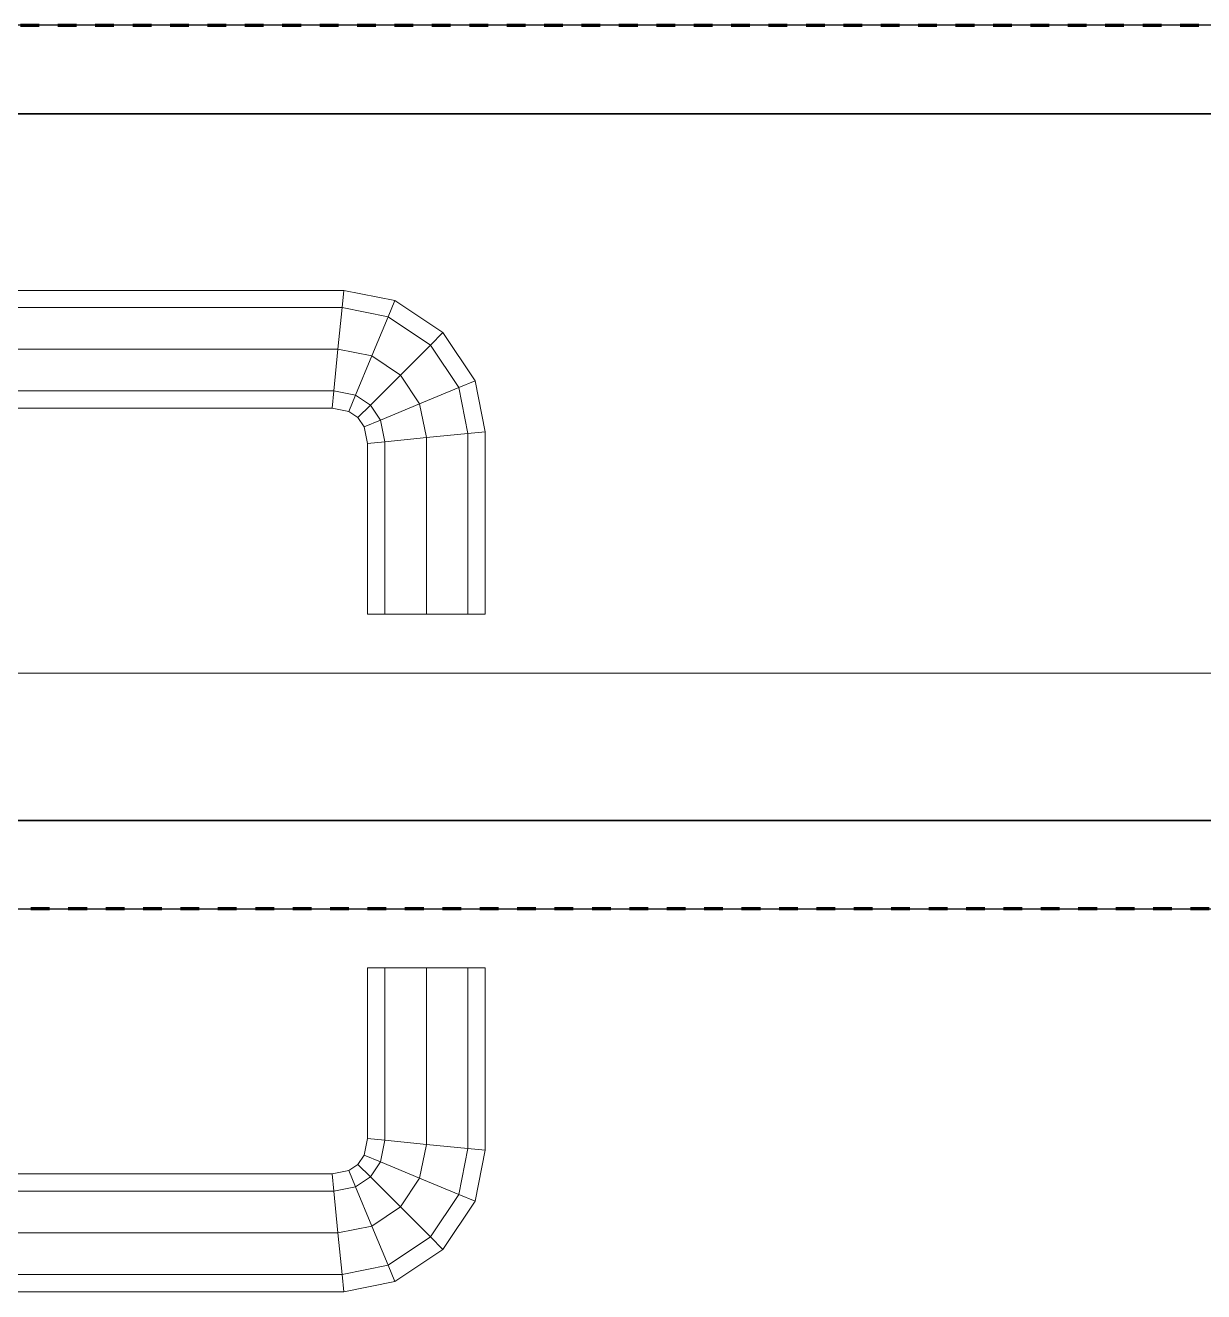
# Model space of a CAD drawing. Header units: millimetres. Extents: x -5300 to 98858, y -5196 to 93886.
# Drawn here: x 25359.9 to 25560, y 46270 to 46485 of the extents above; entities that cross this region are included whole.
import ezdxf

# ---------------------------------------------------------------- set-up
doc = ezdxf.new("R2010")
doc.units = ezdxf.units.MM
doc.linetypes.add('Штрих', pattern=[6.35, 3.175, -3.175])
doc.linetypes.add('Штрих_2_', pattern=[6.35, 3.175, -3.175])
for name, color, linetype, lineweight, true_color in [('_Разделитель помещений_', 4, 'Штрих', 70, 0x00ffff), ('Двери', 7, 'Continuous', 18, 0x7f7f7f), ('Обобщенные модели', 7, 'Continuous', 18, 0x7f7f7f), ('Стены', 7, 'Continuous', 18, 0x7f7f7f), ('Стены разрез', 7, 'Continuous', 50, 0x7f7f7f)]:
    doc.layers.add(name, color=color, linetype=linetype, lineweight=lineweight, true_color=true_color)

# ---------------------------------------------------------------- blocks, each defined once
blk = doc.blocks.new('СТВ_Перегородка_Кирпич 170981 - СТВ_Перегородка_Кирпич 2-247614-Подвал')
at = {"layer": 'Стены', "color": 254, "true_color": 0xd4d4d4}
blk.add_line((21750, 46350), (27250, 46350), dxfattribs=at)
blk = doc.blocks.new('СТВ_Перегородка_Кирпич 170981 - СТВ_Перегородка_Кирпич 170981-247611-Подвал')
at = {"layer": 'Стены', "color": 254, "true_color": 0xd4d4d4}
for p, q in [((25230, 46485), (26330, 46485)), ((25230, 46470), (26330, 46470)), ((26330, 46470), (25230, 46470)), ((25230, 46350), (26330, 46350)), ((26330, 46350), (25230, 46350)), ((26330, 46335), (25230, 46335))]:
    blk.add_line(p, q, dxfattribs=at)
at = {"layer": 'Стены разрез', "color": 254, "lineweight": 25, "true_color": 0xd4d4d4}
for p, q in [((27235, 46485), (21765, 46485)), ((27250, 46470), (21750, 46470)), ((21765, 46470), (27235, 46470)), ((27250, 46350), (21750, 46350)), ((21750, 46350), (27250, 46350)), ((21750, 46335), (27250, 46335))]:
    blk.add_line(p, q, dxfattribs=at)
blk.add_blockref('СТВ_Перегородка_Кирпич 170981 - СТВ_Перегородка_Кирпич 2-247614-Подвал', (0, 0))
blk = doc.blocks.new('Д-5 171039 - Д-5-247653-Подвал')
at = {"layer": 'Двери', "color": 254, "true_color": 0xd4d4d4}
for p, q in [((26330, 46485), (25230, 46485)), ((25230, 46485), (26330, 46485)), ((25280, 46485), (26280, 46485)), ((26280, 46485), (25280, 46485)), ((25332.02, 46440), (25413.98, 46440)), ((25413.98, 46440), (25332.02, 46440)), ((25413.98, 46440), (25413.7, 46437.07)), ((25413.7, 46437.07), (25413.98, 46440)), ((25413.7, 46437.07), (25413.98, 46440)), ((25413.98, 46440), (25413.7, 46437.07)), ((25413.98, 46440), (25422.64, 46438.28)), ((25422.64, 46438.28), (25413.98, 46440)), ((25422.64, 46438.28), (25421.5, 46435.52)), ((25421.5, 46435.52), (25422.64, 46438.28)), ((25421.5, 46435.52), (25422.64, 46438.28)), ((25422.64, 46438.28), (25421.5, 46435.52)), ((25422.64, 46438.28), (25430.82, 46432.82)), ((25430.82, 46432.82), (25422.64, 46438.28)), ((25413.7, 46437.07), (25332.3, 46437.07)), ((25332.3, 46437.07), (25413.7, 46437.07)), ((25332.3, 46437.07), (25413.7, 46437.07)), ((25413.7, 46437.07), (25332.3, 46437.07)), ((25413.7, 46437.07), (25413, 46430)), ((25413, 46430), (25413.7, 46437.07)), ((25413, 46430), (25413.7, 46437.07)), ((25413.7, 46437.07), (25413, 46430)), ((25421.5, 46435.52), (25413.7, 46437.07)), ((25413.7, 46437.07), (25421.5, 46435.52)), ((25413.7, 46437.07), (25421.5, 46435.52)), ((25421.5, 46435.52), (25413.7, 46437.07)), ((25421.5, 46435.52), (25418.74, 46428.86)), ((25418.74, 46428.86), (25421.5, 46435.52)), ((25418.74, 46428.86), (25421.5, 46435.52)), ((25421.5, 46435.52), (25418.74, 46428.86)), ((25428.7, 46430.7), (25421.5, 46435.52)), ((25421.5, 46435.52), (25428.7, 46430.7)), ((25421.5, 46435.52), (25428.7, 46430.7)), ((25428.7, 46430.7), (25421.5, 46435.52)), ((25430.82, 46432.82), (25428.7, 46430.7)), ((25428.7, 46430.7), (25430.82, 46432.82)), ((25428.7, 46430.7), (25430.82, 46432.82)), ((25430.82, 46432.82), (25428.7, 46430.7)), ((25430.82, 46432.82), (25436.28, 46424.64)), ((25436.28, 46424.64), (25430.82, 46432.82)), ((25413, 46430), (25333, 46430)), ((25333, 46430), (25413, 46430)), ((25333, 46430), (25413, 46430)), ((25413, 46430), (25333, 46430)), ((25413, 46430), (25412.3, 46422.93)), ((25412.3, 46422.93), (25413, 46430)), ((25412.3, 46422.93), (25413, 46430)), ((25413, 46430), (25412.3, 46422.93)), ((25418.74, 46428.86), (25413, 46430)), ((25413, 46430), (25418.74, 46428.86)), ((25413, 46430), (25418.74, 46428.86)), ((25418.74, 46428.86), (25413, 46430)), ((25428.7, 46430.7), (25423.61, 46425.61)), ((25423.61, 46425.61), (25428.7, 46430.7)), ((25423.61, 46425.61), (25428.7, 46430.7)), ((25428.7, 46430.7), (25423.61, 46425.61)), ((25433.52, 46423.5), (25428.7, 46430.7)), ((25428.7, 46430.7), (25433.52, 46423.5)), ((25428.7, 46430.7), (25433.52, 46423.5)), ((25433.52, 46423.5), (25428.7, 46430.7)), ((25418.74, 46428.86), (25415.98, 46422.2)), ((25415.98, 46422.2), (25418.74, 46428.86)), ((25415.98, 46422.2), (25418.74, 46428.86)), ((25418.74, 46428.86), (25415.98, 46422.2)), ((25423.61, 46425.61), (25418.74, 46428.86)), ((25418.74, 46428.86), (25423.61, 46425.61)), ((25418.74, 46428.86), (25423.61, 46425.61)), ((25423.61, 46425.61), (25418.74, 46428.86)), ((25423.61, 46425.61), (25418.51, 46420.51)), ((25418.51, 46420.51), (25423.61, 46425.61)), ((25418.51, 46420.51), (25423.61, 46425.61)), ((25423.61, 46425.61), (25418.51, 46420.51)), ((25426.86, 46420.74), (25423.61, 46425.61)), ((25423.61, 46425.61), (25426.86, 46420.74)), ((25423.61, 46425.61), (25426.86, 46420.74)), ((25426.86, 46420.74), (25423.61, 46425.61)), ((25412.3, 46422.93), (25333.7, 46422.93)), ((25333.7, 46422.93), (25412.3, 46422.93)), ((25333.7, 46422.93), (25412.3, 46422.93)), ((25412.3, 46422.93), (25333.7, 46422.93)), ((25412.3, 46422.93), (25412.02, 46420)), ((25412.02, 46420), (25412.3, 46422.93)), ((25412.02, 46420), (25412.3, 46422.93)), ((25412.3, 46422.93), (25412.02, 46420)), ((25415.98, 46422.2), (25412.3, 46422.93)), ((25412.3, 46422.93), (25415.98, 46422.2)), ((25412.3, 46422.93), (25415.98, 46422.2)), ((25415.98, 46422.2), (25412.3, 46422.93)), ((25433.52, 46423.5), (25426.86, 46420.74)), ((25426.86, 46420.74), (25433.52, 46423.5)), ((25426.86, 46420.74), (25433.52, 46423.5)), ((25433.52, 46423.5), (25426.86, 46420.74)), ((25436.28, 46424.64), (25433.52, 46423.5)), ((25433.52, 46423.5), (25436.28, 46424.64)), ((25433.52, 46423.5), (25436.28, 46424.64)), ((25436.28, 46424.64), (25433.52, 46423.5)), ((25435.07, 46415.7), (25433.52, 46423.5)), ((25433.52, 46423.5), (25435.07, 46415.7)), ((25433.52, 46423.5), (25435.07, 46415.7)), ((25435.07, 46415.7), (25433.52, 46423.5)), ((25436.28, 46424.64), (25438, 46415.98)), ((25438, 46415.98), (25436.28, 46424.64)), ((25415.98, 46422.2), (25414.84, 46419.44)), ((25414.84, 46419.44), (25415.98, 46422.2)), ((25414.84, 46419.44), (25415.98, 46422.2)), ((25415.98, 46422.2), (25414.84, 46419.44)), ((25418.51, 46420.51), (25415.98, 46422.2)), ((25415.98, 46422.2), (25418.51, 46420.51)), ((25415.98, 46422.2), (25418.51, 46420.51)), ((25418.51, 46420.51), (25415.98, 46422.2)), ((25426.86, 46420.74), (25420.2, 46417.98)), ((25420.2, 46417.98), (25426.86, 46420.74)), ((25420.2, 46417.98), (25426.86, 46420.74)), ((25426.86, 46420.74), (25420.2, 46417.98)), ((25428, 46415), (25426.86, 46420.74)), ((25426.86, 46420.74), (25428, 46415)), ((25426.86, 46420.74), (25428, 46415)), ((25428, 46415), (25426.86, 46420.74)), ((25412.02, 46420), (25333.98, 46420)), ((25333.98, 46420), (25412.02, 46420)), ((25414.84, 46419.44), (25412.02, 46420)), ((25412.02, 46420), (25414.84, 46419.44)), ((25416.4, 46418.4), (25414.84, 46419.44)), ((25414.84, 46419.44), (25416.4, 46418.4)), ((25418.51, 46420.51), (25416.4, 46418.4)), ((25416.4, 46418.4), (25418.51, 46420.51)), ((25416.4, 46418.4), (25418.51, 46420.51)), ((25418.51, 46420.51), (25416.4, 46418.4)), ((25420.2, 46417.98), (25418.51, 46420.51)), ((25418.51, 46420.51), (25420.2, 46417.98)), ((25418.51, 46420.51), (25420.2, 46417.98)), ((25420.2, 46417.98), (25418.51, 46420.51)), ((25417.44, 46416.84), (25416.4, 46418.4)), ((25416.4, 46418.4), (25417.44, 46416.84)), ((25420.2, 46417.98), (25417.44, 46416.84)), ((25417.44, 46416.84), (25420.2, 46417.98)), ((25417.44, 46416.84), (25420.2, 46417.98)), ((25420.2, 46417.98), (25417.44, 46416.84)), ((25418, 46414.02), (25417.44, 46416.84)), ((25417.44, 46416.84), (25418, 46414.02)), ((25420.93, 46414.3), (25420.2, 46417.98)), ((25420.2, 46417.98), (25420.93, 46414.3)), ((25420.2, 46417.98), (25420.93, 46414.3)), ((25420.93, 46414.3), (25420.2, 46417.98)), ((25420.93, 46414.3), (25418, 46414.02)), ((25418, 46414.02), (25420.93, 46414.3)), ((25420.93, 46414.3), (25418, 46414.02)), ((25418, 46414.02), (25420.93, 46414.3)), ((25428, 46415), (25420.93, 46414.3)), ((25420.93, 46414.3), (25428, 46415)), ((25428, 46415), (25420.93, 46414.3)), ((25420.93, 46414.3), (25428, 46415)), ((25420.93, 46414.3), (25420.93, 46385)), ((25420.93, 46385), (25420.93, 46414.3)), ((25420.93, 46414.3), (25420.93, 46385)), ((25420.93, 46385), (25420.93, 46414.3)), ((25435.07, 46415.7), (25428, 46415)), ((25428, 46415), (25435.07, 46415.7)), ((25428, 46415), (25435.07, 46415.7)), ((25435.07, 46415.7), (25428, 46415)), ((25428, 46385), (25428, 46415)), ((25428, 46415), (25428, 46385)), ((25428, 46385), (25428, 46415)), ((25428, 46415), (25428, 46385)), ((25438, 46415.98), (25435.07, 46415.7)), ((25435.07, 46415.7), (25438, 46415.98)), ((25435.07, 46415.7), (25438, 46415.98)), ((25438, 46415.98), (25435.07, 46415.7)), ((25435.07, 46385), (25435.07, 46415.7)), ((25435.07, 46415.7), (25435.07, 46385)), ((25435.07, 46415.7), (25435.07, 46385)), ((25435.07, 46385), (25435.07, 46415.7)), ((25438, 46415.98), (25438, 46385)), ((25438, 46385), (25438, 46415.98)), ((25418, 46414.02), (25418, 46385)), ((25418, 46385), (25418, 46414.02)), ((25420.93, 46385), (25418, 46385)), ((25418, 46385), (25420.93, 46385)), ((25418, 46385), (25420.93, 46385)), ((25420.93, 46385), (25418, 46385)), ((25428, 46385), (25420.93, 46385)), ((25420.93, 46385), (25428, 46385)), ((25420.93, 46385), (25428, 46385)), ((25428, 46385), (25420.93, 46385)), ((25435.07, 46385), (25428, 46385)), ((25428, 46385), (25435.07, 46385)), ((25435.07, 46385), (25428, 46385)), ((25428, 46385), (25435.07, 46385)), ((25438, 46385), (25435.07, 46385)), ((25435.07, 46385), (25438, 46385)), ((25438, 46385), (25435.07, 46385)), ((25435.07, 46385), (25438, 46385)), ((25268, 46375), (26292, 46375)), ((26292, 46375), (25268, 46375)), ((25268, 46375), (26292, 46375)), ((26292, 46375), (25268, 46375)), ((25268, 46375), (26292, 46375)), ((26292, 46375), (25268, 46375)), ((25280, 46375), (26280, 46375)), ((26280, 46375), (25280, 46375)), ((25230, 46335), (26330, 46335)), ((25230, 46335), (26330, 46335)), ((26292, 46335), (25268, 46335)), ((26292, 46335), (25268, 46335)), ((26292, 46335), (25268, 46335)), ((26292, 46335), (25268, 46335)), ((25268, 46335), (26292, 46335)), ((25268, 46335), (26292, 46335)), ((25420.93, 46325), (25418, 46325)), ((25418, 46325), (25420.93, 46325)), ((25418, 46295.98), (25418, 46325)), ((25418, 46325), (25420.93, 46325)), ((25420.93, 46325), (25418, 46325)), ((25418, 46325), (25418, 46295.98)), ((25428, 46325), (25420.93, 46325)), ((25420.93, 46325), (25428, 46325)), ((25420.93, 46295.7), (25420.93, 46325)), ((25420.93, 46325), (25428, 46325)), ((25420.93, 46325), (25420.93, 46295.7)), ((25420.93, 46295.7), (25420.93, 46325)), ((25428, 46325), (25420.93, 46325)), ((25420.93, 46325), (25420.93, 46295.7)), ((25428, 46295), (25428, 46325)), ((25428, 46325), (25435.07, 46325)), ((25435.07, 46325), (25428, 46325)), ((25428, 46325), (25435.07, 46325)), ((25428, 46325), (25428, 46295)), ((25428, 46295), (25428, 46325)), ((25435.07, 46325), (25428, 46325)), ((25428, 46325), (25428, 46295)), ((25435.07, 46294.3), (25435.07, 46325)), ((25435.07, 46325), (25438, 46325)), ((25435.07, 46325), (25435.07, 46294.3)), ((25438, 46325), (25435.07, 46325)), ((25435.07, 46325), (25438, 46325)), ((25438, 46325), (25435.07, 46325)), ((25435.07, 46325), (25435.07, 46294.3)), ((25435.07, 46294.3), (25435.07, 46325)), ((25438, 46325), (25438, 46294.02)), ((25438, 46294.02), (25438, 46325)), ((25417.44, 46293.16), (25418, 46295.98)), ((25418, 46295.98), (25417.44, 46293.16)), ((25418, 46295.98), (25420.93, 46295.7)), ((25420.93, 46295.7), (25418, 46295.98)), ((25418, 46295.98), (25420.93, 46295.7)), ((25420.93, 46295.7), (25418, 46295.98)), ((25420.2, 46292.02), (25420.93, 46295.7)), ((25420.93, 46295.7), (25420.2, 46292.02)), ((25420.93, 46295.7), (25420.2, 46292.02)), ((25420.2, 46292.02), (25420.93, 46295.7)), ((25420.93, 46295.7), (25428, 46295)), ((25428, 46295), (25420.93, 46295.7)), ((25420.93, 46295.7), (25428, 46295)), ((25428, 46295), (25420.93, 46295.7)), ((25426.86, 46289.26), (25428, 46295)), ((25428, 46295), (25426.86, 46289.26)), ((25428, 46295), (25426.86, 46289.26)), ((25426.86, 46289.26), (25428, 46295)), ((25428, 46295), (25435.07, 46294.3)), ((25435.07, 46294.3), (25428, 46295)), ((25435.07, 46294.3), (25428, 46295)), ((25428, 46295), (25435.07, 46294.3)), ((25433.52, 46286.5), (25435.07, 46294.3)), ((25435.07, 46294.3), (25433.52, 46286.5)), ((25435.07, 46294.3), (25433.52, 46286.5)), ((25433.52, 46286.5), (25435.07, 46294.3)), ((25435.07, 46294.3), (25438, 46294.02)), ((25438, 46294.02), (25435.07, 46294.3)), ((25438, 46294.02), (25435.07, 46294.3)), ((25435.07, 46294.3), (25438, 46294.02)), ((25438, 46294.02), (25436.28, 46285.36)), ((25436.28, 46285.36), (25438, 46294.02)), ((25416.4, 46291.6), (25417.44, 46293.16)), ((25417.44, 46293.16), (25416.4, 46291.6)), ((25417.44, 46293.16), (25420.2, 46292.02)), ((25420.2, 46292.02), (25417.44, 46293.16)), ((25420.2, 46292.02), (25417.44, 46293.16)), ((25417.44, 46293.16), (25420.2, 46292.02)), ((25418.51, 46289.49), (25420.2, 46292.02)), ((25420.2, 46292.02), (25418.51, 46289.49)), ((25420.2, 46292.02), (25418.51, 46289.49)), ((25418.51, 46289.49), (25420.2, 46292.02)), ((25420.2, 46292.02), (25426.86, 46289.26)), ((25426.86, 46289.26), (25420.2, 46292.02)), ((25426.86, 46289.26), (25420.2, 46292.02)), ((25420.2, 46292.02), (25426.86, 46289.26)), ((25333.98, 46290), (25412.02, 46290)), ((25412.02, 46290), (25333.98, 46290)), ((25412.02, 46290), (25414.84, 46290.56)), ((25414.84, 46290.56), (25412.02, 46290)), ((25412.02, 46290), (25412.3, 46287.07)), ((25412.3, 46287.07), (25412.02, 46290)), ((25412.3, 46287.07), (25412.02, 46290)), ((25412.02, 46290), (25412.3, 46287.07)), ((25414.84, 46290.56), (25416.4, 46291.6)), ((25416.4, 46291.6), (25414.84, 46290.56)), ((25414.84, 46290.56), (25415.98, 46287.8)), ((25415.98, 46287.8), (25414.84, 46290.56)), ((25415.98, 46287.8), (25414.84, 46290.56)), ((25414.84, 46290.56), (25415.98, 46287.8)), ((25416.4, 46291.6), (25418.51, 46289.49)), ((25418.51, 46289.49), (25416.4, 46291.6)), ((25418.51, 46289.49), (25416.4, 46291.6)), ((25416.4, 46291.6), (25418.51, 46289.49)), ((25412.3, 46287.07), (25415.98, 46287.8)), ((25415.98, 46287.8), (25412.3, 46287.07)), ((25415.98, 46287.8), (25412.3, 46287.07)), ((25412.3, 46287.07), (25415.98, 46287.8)), ((25415.98, 46287.8), (25418.51, 46289.49)), ((25418.51, 46289.49), (25415.98, 46287.8)), ((25418.51, 46289.49), (25415.98, 46287.8)), ((25415.98, 46287.8), (25418.51, 46289.49)), ((25415.98, 46287.8), (25418.74, 46281.14)), ((25418.74, 46281.14), (25415.98, 46287.8)), ((25418.74, 46281.14), (25415.98, 46287.8)), ((25415.98, 46287.8), (25418.74, 46281.14)), ((25418.51, 46289.49), (25423.61, 46284.39)), ((25423.61, 46284.39), (25418.51, 46289.49)), ((25423.61, 46284.39), (25418.51, 46289.49)), ((25418.51, 46289.49), (25423.61, 46284.39)), ((25423.61, 46284.39), (25426.86, 46289.26)), ((25426.86, 46289.26), (25423.61, 46284.39)), ((25426.86, 46289.26), (25423.61, 46284.39)), ((25423.61, 46284.39), (25426.86, 46289.26)), ((25426.86, 46289.26), (25433.52, 46286.5)), ((25433.52, 46286.5), (25426.86, 46289.26)), ((25433.52, 46286.5), (25426.86, 46289.26)), ((25426.86, 46289.26), (25433.52, 46286.5)), ((25333.7, 46287.07), (25412.3, 46287.07)), ((25412.3, 46287.07), (25333.7, 46287.07)), ((25412.3, 46287.07), (25333.7, 46287.07)), ((25333.7, 46287.07), (25412.3, 46287.07)), ((25412.3, 46287.07), (25413, 46280)), ((25413, 46280), (25412.3, 46287.07)), ((25413, 46280), (25412.3, 46287.07)), ((25412.3, 46287.07), (25413, 46280)), ((25428.7, 46279.3), (25433.52, 46286.5)), ((25433.52, 46286.5), (25428.7, 46279.3)), ((25433.52, 46286.5), (25428.7, 46279.3)), ((25428.7, 46279.3), (25433.52, 46286.5)), ((25436.28, 46285.36), (25430.82, 46277.18)), ((25430.82, 46277.18), (25436.28, 46285.36)), ((25433.52, 46286.5), (25436.28, 46285.36)), ((25436.28, 46285.36), (25433.52, 46286.5)), ((25436.28, 46285.36), (25433.52, 46286.5)), ((25433.52, 46286.5), (25436.28, 46285.36)), ((25418.74, 46281.14), (25423.61, 46284.39)), ((25423.61, 46284.39), (25418.74, 46281.14)), ((25423.61, 46284.39), (25418.74, 46281.14)), ((25418.74, 46281.14), (25423.61, 46284.39)), ((25423.61, 46284.39), (25428.7, 46279.3)), ((25428.7, 46279.3), (25423.61, 46284.39)), ((25428.7, 46279.3), (25423.61, 46284.39)), ((25423.61, 46284.39), (25428.7, 46279.3)), ((25413, 46280), (25418.74, 46281.14)), ((25418.74, 46281.14), (25413, 46280)), ((25418.74, 46281.14), (25413, 46280)), ((25413, 46280), (25418.74, 46281.14)), ((25418.74, 46281.14), (25421.5, 46274.48)), ((25421.5, 46274.48), (25418.74, 46281.14)), ((25421.5, 46274.48), (25418.74, 46281.14)), ((25418.74, 46281.14), (25421.5, 46274.48)), ((25333, 46280), (25413, 46280)), ((25413, 46280), (25333, 46280)), ((25413, 46280), (25333, 46280)), ((25333, 46280), (25413, 46280)), ((25413, 46280), (25413.7, 46272.93)), ((25413.7, 46272.93), (25413, 46280)), ((25413.7, 46272.93), (25413, 46280)), ((25413, 46280), (25413.7, 46272.93)), ((25421.5, 46274.48), (25428.7, 46279.3)), ((25428.7, 46279.3), (25421.5, 46274.48)), ((25428.7, 46279.3), (25421.5, 46274.48)), ((25421.5, 46274.48), (25428.7, 46279.3)), ((25428.7, 46279.3), (25430.82, 46277.18)), ((25430.82, 46277.18), (25428.7, 46279.3)), ((25430.82, 46277.18), (25428.7, 46279.3)), ((25428.7, 46279.3), (25430.82, 46277.18)), ((25430.82, 46277.18), (25422.64, 46271.72)), ((25422.64, 46271.72), (25430.82, 46277.18)), ((25413.7, 46272.93), (25421.5, 46274.48)), ((25421.5, 46274.48), (25413.7, 46272.93)), ((25421.5, 46274.48), (25413.7, 46272.93)), ((25413.7, 46272.93), (25421.5, 46274.48)), ((25421.5, 46274.48), (25422.64, 46271.72)), ((25422.64, 46271.72), (25421.5, 46274.48)), ((25422.64, 46271.72), (25421.5, 46274.48)), ((25421.5, 46274.48), (25422.64, 46271.72)), ((25332.3, 46272.93), (25413.7, 46272.93)), ((25413.7, 46272.93), (25332.3, 46272.93)), ((25413.7, 46272.93), (25332.3, 46272.93)), ((25332.3, 46272.93), (25413.7, 46272.93)), ((25413.7, 46272.93), (25413.98, 46270)), ((25413.98, 46270), (25413.7, 46272.93)), ((25413.98, 46270), (25413.7, 46272.93)), ((25413.7, 46272.93), (25413.98, 46270)), ((25422.64, 46271.72), (25413.98, 46270)), ((25413.98, 46270), (25422.64, 46271.72)), ((25413.98, 46270), (25332.02, 46270)), ((25332.02, 46270), (25413.98, 46270))]:
    blk.add_line(p, q, dxfattribs=at)
blk = doc.blocks.new('Д-5 171039 - Д-5 171039-247657-Подвал')
blk.add_blockref('Д-5 171039 - Д-5-247653-Подвал', (0, 0))
blk = doc.blocks.new('ПОТ-1_3_1 244222 - ПОТ-1_3_1 244222-249901-Подвал')
at = {"layer": 'Обобщенные модели', "color": 254, "true_color": 0xd4d4d4}
for p, q in [((21765, 46485), (27235, 46485)), ((27235, 46485), (21765, 46485))]:
    blk.add_line(p, q, dxfattribs=at)

msp = doc.modelspace()

# ---------------------------------------------------------------- linework, layer by layer
at = {"layer": '_Разделитель помещений_', "color": 131, "linetype": 'Штрих_2_', "true_color": 0xaaffff}
for p, q in [((21765, 46485), (27235, 46485)), ((27250, 46335), (21750, 46335))]:
    msp.add_line(p, q, dxfattribs=at)

# ---------------------------------------------------------------- block references
at = {"layer": 'Двери', "color": 254, "true_color": 0xd4d4d4}
msp.add_blockref('Д-5 171039 - Д-5 171039-247657-Подвал', (0, 0), dxfattribs=at)
at = {"layer": 'Обобщенные модели', "color": 254, "true_color": 0xd4d4d4}
msp.add_blockref('ПОТ-1_3_1 244222 - ПОТ-1_3_1 244222-249901-Подвал', (0, 0), dxfattribs=at)
at = {"layer": 'Стены', "color": 254, "true_color": 0xd4d4d4}
msp.add_blockref('СТВ_Перегородка_Кирпич 170981 - СТВ_Перегородка_Кирпич 170981-247611-Подвал', (0, 0), dxfattribs=at)

doc.saveas('drawing.dxf')
